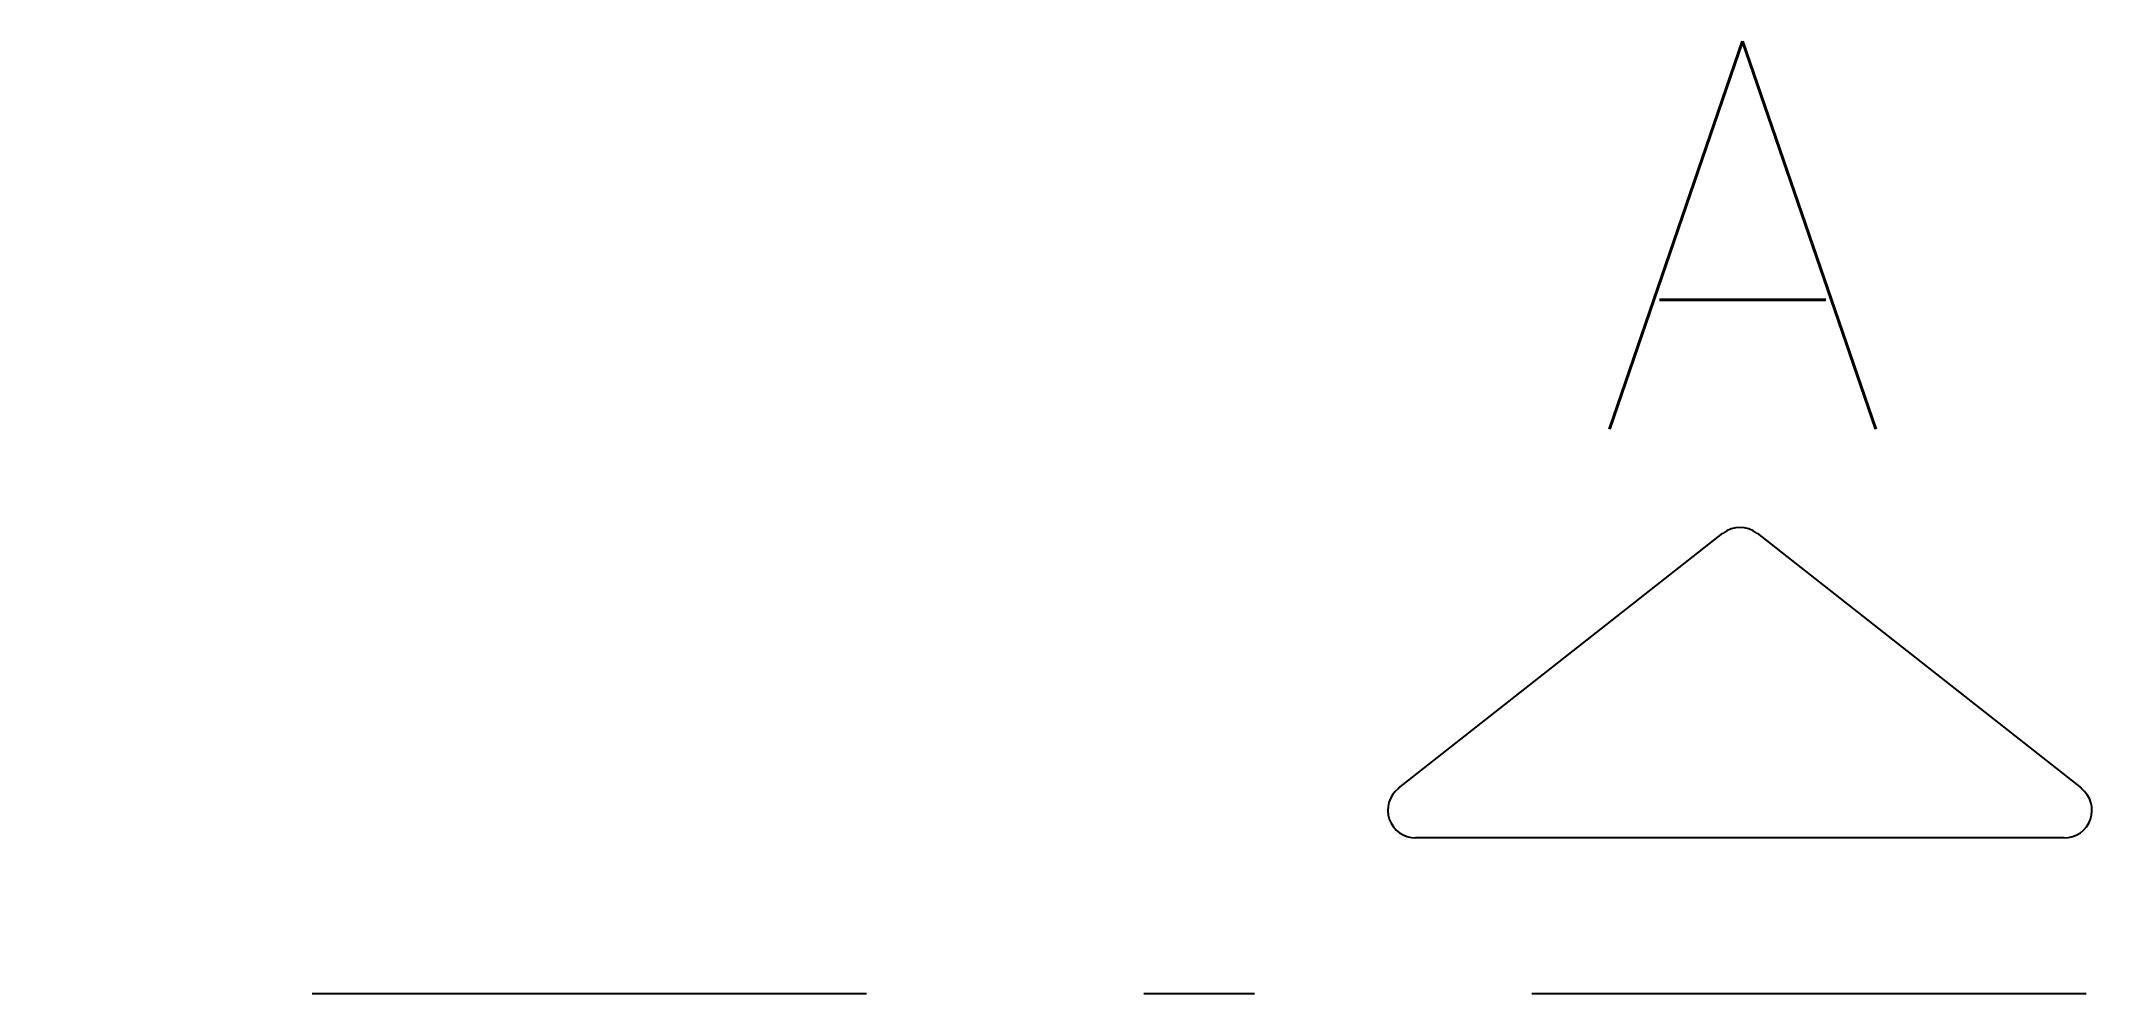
# Model space of a CAD drawing. Header units: millimetres. Extents: x 1157.54 to 1159.39, y -1378.44 to -1377.58.
import ezdxf
from ezdxf.enums import TextEntityAlignment as Align

# ---------------------------------------------------------------- set-up
doc = ezdxf.new("R2010")
doc.units = ezdxf.units.MM
doc.linetypes.add('DASHDOT', pattern=[1, 0.5, -0.25, 0, -0.25])
doc.layers.add('Símbolos_Gráficos', color=1, linetype='Continuous')
doc.styles.add('r140', font='romans.shx')

msp = doc.modelspace()

# ---------------------------------------------------------------- linework, layer by layer
at = {"layer": 'Símbolos_Gráficos', "color": 4}
for p, q in [((1158.7683, -1378.2573), (1159.0608, -1378.0274)), ((1159.0917, -1378.0274), (1159.3842, -1378.2573)), ((1159.3688, -1378.302), (1158.7837, -1378.302))]:
    msp.add_line(p, q, dxfattribs=at)
at = {"layer": 'Símbolos_Gráficos', "color": 6, "linetype": 'DASHDOT'}
msp.add_line((1159.3886, -1378.4427), (1157.5441, -1378.4427), dxfattribs=at)
at = {"layer": 'Símbolos_Gráficos', "color": 4}
for centre, start, end in [((1159.0763, -1378.0471), 51.8384, 128.1616), ((1158.7837, -1378.277), 128.1616, 270), ((1159.3688, -1378.277), 270, 51.8384)]:
    msp.add_arc(centre, 0.025, start, end, dxfattribs=at)

# ---------------------------------------------------------------- texts
at = {"layer": 'Símbolos_Gráficos', "color": 5, "style": 'r140'}
msp.add_text('A', height=0.35, dxfattribs=at).set_placement((1159.0787, -1377.7586), align=Align.MIDDLE)

doc.saveas('drawing.dxf')
